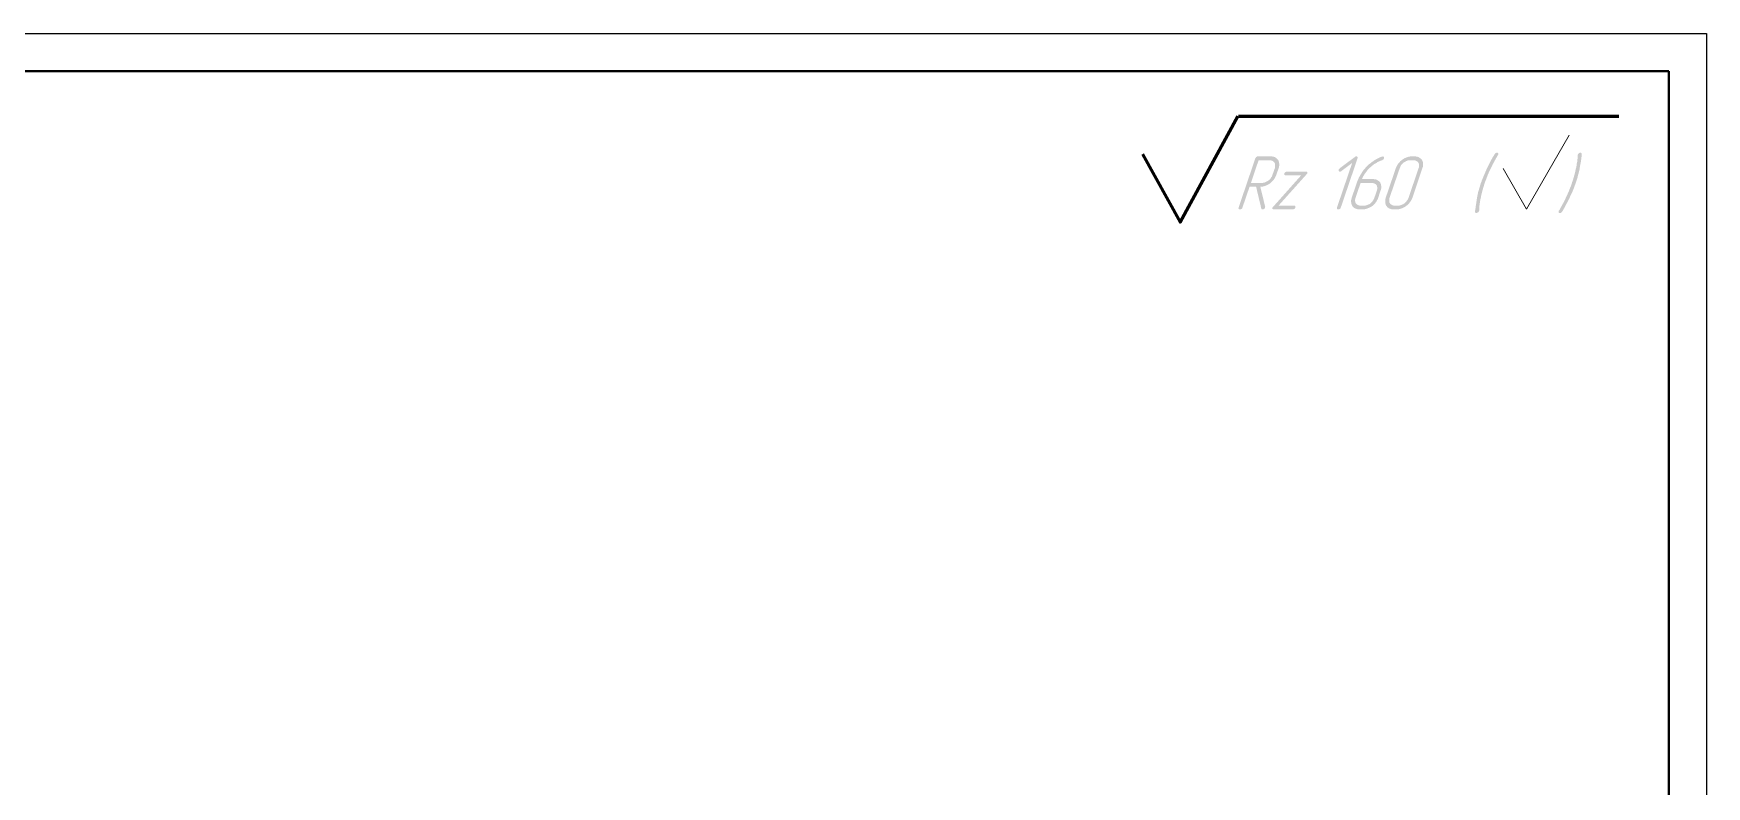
# Paper-space layout 'Layout1' of a CAD drawing. Extents: x -1 to 840, y -1 to 593.
# Drawn here: x 619 to 840.2, y 493.6 to 593.2 of the extents above; entities that cross this region are included whole.
import ezdxf

# ---------------------------------------------------------------- set-up
doc = ezdxf.new("R2010")
doc.units = 0
doc.header["$MEASUREMENT"] = 0
for name, color, linetype in [('KONTUR', 7, 'CONTINUOUS'), ('PDF _Геометрия', 7, 'CONTINUOUS'), ('PDF _Сплошная заливка', 7, 'CONTINUOUS')]:
    doc.layers.add(name, color=color, linetype=linetype)
doc.layers.add('Основная', color=7, linetype='CONTINUOUS', lineweight=40)

psp = doc.layouts.get("Layout1")

# ---------------------------------------------------------------- hatches: boundary and pattern name
at = {"layer": 'PDF _Сплошная заливка', "transparency": 33554559}
for points in [[(812.557, 577.418), (812.608, 577.393), (812.633, 577.342), (812.659, 577.342), (812.684, 577.316), (812.684, 577.24), (812.659, 577.164), (812.633, 577.113), (812.633, 577.088), (812.582, 577.037), (812.532, 576.961), (812.481, 576.859), (812.405, 576.732), (812.328, 576.58), (812.227, 576.427), (812.151, 576.25), (812.125, 576.224), (812.1, 576.173), (812.049, 576.072), (811.998, 575.97), (811.897, 575.818), (811.846, 575.665), (811.744, 575.462), (811.642, 575.284), (811.414, 574.802), (811.414, 574.802), (811.414, 574.751), (811.389, 574.7), (811.363, 574.65), (811.287, 574.497), (811.236, 574.37), (811.058, 573.887), (810.88, 573.43), (810.88, 573.405), (810.88, 573.38), (810.855, 573.329), (810.83, 573.278), (810.804, 573.176), (810.779, 573.075), (810.753, 572.973), (810.703, 572.846), (810.652, 572.694), (810.626, 572.567), (810.525, 572.236), (810.449, 571.906), (810.372, 571.576), (810.372, 571.551), (810.372, 571.5), (810.347, 571.424), (810.321, 571.322), (810.296, 571.17), (810.271, 571.043), (810.245, 570.865), (810.22, 570.662), (810.144, 570.204), (810.144, 569.773), (810.118, 569.696), (810.093, 569.671), (810.093, 569.62), (810.042, 569.57), (809.966, 569.519), (809.966, 569.519), (809.915, 569.493), (809.839, 569.468), (809.788, 569.443), (809.763, 569.443), (809.737, 569.468), (809.686, 569.468), (809.661, 569.493), (809.661, 569.493), (809.636, 569.519), (809.61, 569.544), (809.61, 569.62), (809.61, 569.646), (809.61, 569.671), (809.61, 569.722), (809.61, 569.773), (809.636, 569.849), (809.636, 569.951), (809.661, 570.077), (809.661, 570.204), (809.686, 570.332), (809.712, 570.459), (809.763, 570.789), (809.813, 571.119), (809.864, 571.5), (809.966, 572.008), (810.017, 572.262), (810.093, 572.465), (810.144, 572.668), (810.194, 572.821), (810.372, 573.43), (810.372, 573.43), (810.398, 573.456), (810.398, 573.481), (810.423, 573.506), (810.449, 573.608), (810.499, 573.761), (810.576, 573.938), (810.652, 574.142), (810.753, 574.37), (810.855, 574.624), (810.982, 574.903), (811.109, 575.208), (811.261, 575.539), (811.414, 575.843), (811.592, 576.199), (811.77, 576.529), (811.973, 576.885), (812.201, 577.24), (812.201, 577.24), (812.227, 577.291), (812.252, 577.316), (812.303, 577.367), (812.328, 577.367), (812.354, 577.393), (812.43, 577.418), (812.506, 577.418), (812.506, 577.418)], [(823.608, 577.418), (823.634, 577.393), (823.634, 577.367), (823.659, 577.342), (823.684, 577.316), (823.71, 577.24), (823.71, 577.215), (823.71, 577.164), (823.71, 577.037), (823.684, 576.91), (823.659, 576.732), (823.634, 576.554), (823.608, 576.326), (823.557, 576.072), (823.507, 575.793), (823.456, 575.488), (823.405, 575.157), (823.329, 574.853), (823.227, 574.497), (823.151, 574.142), (823.024, 573.786), (822.922, 573.43), (822.922, 573.405), (822.897, 573.354), (822.846, 573.227), (822.795, 573.1), (822.719, 572.922), (822.668, 572.719), (822.567, 572.491), (822.465, 572.236), (822.338, 571.957), (822.186, 571.678), (822.058, 571.347), (821.881, 571.017), (821.703, 570.687), (821.525, 570.332), (821.322, 569.976), (821.118, 569.62), (821.093, 569.62), (821.093, 569.595), (821.042, 569.544), (820.991, 569.493), (820.966, 569.493), (820.941, 569.468), (820.89, 569.468), (820.814, 569.443), (820.788, 569.443), (820.763, 569.468), (820.712, 569.468), (820.661, 569.519), (820.661, 569.519), (820.636, 569.544), (820.636, 569.62), (820.661, 569.696), (820.687, 569.773), (820.687, 569.773), (820.737, 569.824), (820.788, 569.9), (820.839, 570.001), (820.915, 570.128), (820.991, 570.281), (821.093, 570.433), (821.169, 570.611), (821.169, 570.611), (821.169, 570.611), (821.22, 570.687), (821.271, 570.763), (821.322, 570.89), (821.398, 571.043), (821.474, 571.195), (821.576, 571.398), (821.652, 571.576), (821.881, 572.059), (821.982, 572.287), (822.058, 572.491), (822.16, 572.744), (822.313, 573.1), (822.414, 573.43), (822.414, 573.43), (822.414, 573.456), (822.44, 573.532), (822.465, 573.583), (822.49, 573.659), (822.516, 573.761), (822.567, 573.887), (822.592, 574.014), (822.643, 574.142), (822.668, 574.269), (822.77, 574.599), (822.846, 574.929), (822.922, 575.284), (822.922, 575.284), (822.922, 575.31), (822.948, 575.361), (822.973, 575.462), (822.973, 575.589), (823.024, 575.716), (823.024, 575.869), (823.1, 576.199), (823.151, 576.656), (823.176, 577.113), (823.202, 577.19), (823.202, 577.19), (823.227, 577.24), (823.252, 577.291), (823.329, 577.342), (823.329, 577.342), (823.379, 577.393), (823.456, 577.418), (823.532, 577.418), (823.583, 577.418)], [(793.961, 576.935), (794.012, 576.91), (794.063, 576.859), (794.063, 576.859), (794.088, 576.809), (794.088, 576.758), (794.063, 576.682), (791.852, 570.179), (791.852, 570.154), (791.827, 570.103), (791.776, 570.052), (791.725, 569.976), (791.7, 569.976), (791.649, 569.951), (791.598, 569.951), (791.522, 569.925), (791.497, 569.925), (791.471, 569.951), (791.42, 569.951), (791.37, 569.976), (791.344, 570.001), (791.344, 570.027), (791.344, 570.077), (791.344, 570.128), (791.344, 570.179), (793.351, 576.072), (791.929, 575.005), (791.903, 574.98), (791.852, 574.98), (791.801, 574.929), (791.725, 574.929), (791.725, 574.929), (791.674, 574.929), (791.624, 574.954), (791.573, 575.005), (791.573, 575.005), (791.547, 575.056), (791.547, 575.107), (791.573, 575.183), (791.573, 575.183), (791.598, 575.234), (791.624, 575.284), (791.7, 575.361), (793.707, 576.859), (793.707, 576.859), (793.758, 576.91), (793.834, 576.935), (793.91, 576.935), (793.91, 576.935)], [(787.305, 574.929), (787.356, 574.929), (787.381, 574.878), (787.406, 574.853), (787.432, 574.802), (787.432, 574.726), (787.406, 574.726), (787.406, 574.675), (787.356, 574.624), (787.305, 574.548), (783.621, 570.433), (785.704, 570.433), (785.755, 570.433), (785.781, 570.408), (785.831, 570.357), (785.831, 570.332), (785.857, 570.306), (785.857, 570.255), (785.857, 570.179), (785.831, 570.179), (785.831, 570.128), (785.781, 570.077), (785.73, 570.001), (785.704, 570.001), (785.679, 569.976), (785.603, 569.951), (785.526, 569.925), (782.986, 569.925), (782.935, 569.951), (782.884, 569.951), (782.859, 569.976), (782.808, 570.001), (782.808, 570.077), (782.808, 570.128), (782.808, 570.128), (782.834, 570.179), (782.859, 570.23), (782.935, 570.306), (786.619, 574.446), (784.536, 574.446), (784.485, 574.446), (784.434, 574.472), (784.383, 574.497), (784.383, 574.497), (784.383, 574.548), (784.383, 574.624), (784.383, 574.675), (784.383, 574.7), (784.409, 574.726), (784.434, 574.776), (784.51, 574.827), (784.51, 574.853), (784.561, 574.878), (784.637, 574.929), (784.714, 574.929), (787.254, 574.929)]]:
    psp.add_hatch(color=256, dxfattribs=at).paths.add_polyline_path(points)
h = psp.add_hatch(color=256, dxfattribs=at)
h.paths.add_polyline_path([(782.453, 576.427), (780.979, 576.427), (779.963, 573.43), (781.538, 573.43), (781.589, 573.456), (781.716, 573.456), (781.817, 573.506), (781.944, 573.557), (782.097, 573.633), (782.249, 573.71), (782.249, 573.735), (782.3, 573.761), (782.376, 573.837), (782.453, 573.913), (782.554, 574.014), (782.63, 574.142), (782.732, 574.269), (782.783, 574.421), (783.138, 575.412), (783.138, 575.437), (783.164, 575.488), (783.164, 575.564), (783.164, 575.665), (783.164, 575.767), (783.164, 575.894), (783.138, 576.021), (783.062, 576.123), (783.062, 576.148), (783.037, 576.173), (782.986, 576.224), (782.935, 576.275), (782.834, 576.326), (782.732, 576.377), (782.605, 576.427)], flags=0)
h.paths.add_polyline_path([(782.732, 576.935), (782.859, 576.91), (782.986, 576.885), (783.138, 576.834), (783.291, 576.732), (783.418, 576.631), (783.545, 576.504), (783.545, 576.478), (783.596, 576.427), (783.621, 576.326), (783.672, 576.199), (783.697, 576.046), (783.723, 575.843), (783.697, 575.64), (783.672, 575.539), (783.647, 575.412), (783.291, 574.421), (783.291, 574.421), (783.291, 574.395), (783.266, 574.37), (783.24, 574.319), (783.189, 574.192), (783.113, 574.065), (783.011, 573.887), (782.859, 573.71), (782.681, 573.532), (782.503, 573.354), (782.478, 573.354), (782.478, 573.354), (782.427, 573.329), (782.376, 573.303), (782.325, 573.278), (782.275, 573.227), (782.122, 573.151), (781.944, 573.075), (781.716, 572.999), (781.513, 572.948), (781.284, 572.922), (781.208, 572.922), (781.843, 570.306), (781.843, 570.281), (781.868, 570.255), (781.843, 570.23), (781.843, 570.179), (781.843, 570.154), (781.817, 570.128), (781.767, 570.052), (781.716, 570.001), (781.69, 569.976), (781.64, 569.951), (781.589, 569.951), (781.513, 569.925), (781.462, 569.925), (781.436, 569.951), (781.411, 569.951), (781.385, 569.951), (781.385, 569.976), (781.36, 570.001), (781.335, 570.052), (780.649, 572.922), (779.785, 572.922), (778.845, 570.179), (778.845, 570.154), (778.82, 570.103), (778.769, 570.052), (778.718, 569.976), (778.693, 569.976), (778.642, 569.951), (778.591, 569.951), (778.489, 569.925), (778.489, 569.925), (778.464, 569.951), (778.413, 569.951), (778.362, 569.976), (778.337, 570.001), (778.337, 570.027), (778.312, 570.077), (778.337, 570.128), (778.337, 570.179), (780.547, 576.682), (780.547, 576.682), (780.573, 576.732), (780.598, 576.758), (780.623, 576.809), (780.674, 576.859), (780.725, 576.885), (780.801, 576.935), (780.877, 576.935), (782.707, 576.935)], flags=0)
h = psp.add_hatch(color=256, dxfattribs=at)
h.paths.add_polyline_path([(795.968, 573.43), (794.469, 573.43), (793.783, 571.424), (793.783, 571.398), (793.758, 571.373), (793.758, 571.297), (793.732, 571.195), (793.732, 571.094), (793.758, 570.966), (793.783, 570.84), (793.834, 570.738), (793.859, 570.713), (793.885, 570.687), (793.935, 570.636), (793.986, 570.585), (794.088, 570.535), (794.19, 570.484), (794.316, 570.433), (794.444, 570.433), (795.028, 570.433), (795.104, 570.433), (795.206, 570.459), (795.333, 570.509), (795.46, 570.56), (795.612, 570.611), (795.765, 570.713), (795.79, 570.738), (795.815, 570.763), (795.892, 570.84), (795.968, 570.916), (796.044, 571.017), (796.146, 571.144), (796.222, 571.297), (796.273, 571.424), (796.628, 572.44), (796.628, 572.44), (796.628, 572.491), (796.654, 572.567), (796.679, 572.668), (796.679, 572.795), (796.654, 572.897), (796.628, 573.024), (796.578, 573.125), (796.578, 573.151), (796.552, 573.176), (796.501, 573.227), (796.425, 573.278), (796.349, 573.329), (796.247, 573.38), (796.095, 573.405)], flags=0)
h.paths.add_polyline_path([(797.467, 576.935), (797.518, 576.91), (797.543, 576.859), (797.568, 576.834), (797.568, 576.809), (797.568, 576.732), (797.568, 576.682), (797.568, 576.656), (797.543, 576.631), (797.518, 576.58), (797.492, 576.554), (797.467, 576.529), (797.441, 576.504), (797.39, 576.478), (797.314, 576.427), (797.213, 576.402), (797.086, 576.351), (796.832, 576.25), (796.832, 576.25), (796.806, 576.224), (796.755, 576.199), (796.679, 576.173), (796.628, 576.123), (796.552, 576.072), (796.374, 575.97), (796.349, 575.97), (796.324, 575.945), (796.222, 575.894), (796.12, 575.793), (795.993, 575.716), (795.866, 575.589), (795.714, 575.462), (795.536, 575.284), (795.536, 575.284), (795.485, 575.234), (795.434, 575.183), (795.358, 575.107), (795.282, 574.98), (795.206, 574.878), (795.104, 574.751), (795.002, 574.624), (795.002, 574.599), (794.952, 574.548), (794.926, 574.472), (794.875, 574.395), (794.799, 574.294), (794.748, 574.167), (794.698, 574.04), (794.621, 573.938), (796.196, 573.938), (796.247, 573.913), (796.349, 573.913), (796.476, 573.887), (796.628, 573.837), (796.781, 573.735), (796.933, 573.633), (797.06, 573.481), (797.06, 573.456), (797.086, 573.405), (797.136, 573.329), (797.162, 573.202), (797.187, 573.049), (797.213, 572.872), (797.187, 572.668), (797.162, 572.541), (797.111, 572.44), (796.781, 571.424), (796.781, 571.398), (796.781, 571.398), (796.755, 571.347), (796.755, 571.322), (796.679, 571.195), (796.603, 571.043), (796.501, 570.89), (796.374, 570.713), (796.196, 570.535), (795.993, 570.357), (795.968, 570.357), (795.968, 570.332), (795.917, 570.306), (795.892, 570.306), (795.841, 570.255), (795.765, 570.23), (795.612, 570.154), (795.434, 570.077), (795.231, 570.001), (795.002, 569.951), (794.774, 569.925), (794.215, 569.925), (794.19, 569.951), (794.088, 569.951), (793.961, 569.976), (793.808, 570.027), (793.656, 570.103), (793.504, 570.204), (793.377, 570.357), (793.377, 570.382), (793.351, 570.433), (793.3, 570.535), (793.25, 570.662), (793.224, 570.814), (793.199, 570.992), (793.224, 571.195), (793.25, 571.297), (793.275, 571.424), (794.037, 573.659), (794.037, 573.659), (794.063, 573.684), (794.088, 573.761), (794.113, 573.837), (794.139, 573.913), (794.19, 574.014), (794.24, 574.142), (794.316, 574.269), (794.494, 574.573), (794.698, 574.903), (794.799, 575.056), (794.926, 575.234), (795.079, 575.386), (795.231, 575.564), (795.231, 575.564), (795.256, 575.589), (795.307, 575.64), (795.384, 575.716), (795.46, 575.793), (795.561, 575.894), (795.688, 575.97), (795.815, 576.072), (795.968, 576.199), (796.12, 576.301), (796.298, 576.427), (796.476, 576.529), (796.882, 576.732), (797.086, 576.834), (797.289, 576.91), (797.416, 576.935), (797.441, 576.935)], flags=0)
h = psp.add_hatch(color=256, dxfattribs=at)
h.paths.add_polyline_path([(801.481, 576.427), (800.922, 576.427), (800.82, 576.427), (800.719, 576.402), (800.617, 576.351), (800.464, 576.301), (800.337, 576.224), (800.185, 576.148), (800.16, 576.123), (800.109, 576.072), (800.058, 576.021), (799.956, 575.945), (799.88, 575.843), (799.779, 575.716), (799.728, 575.564), (799.652, 575.412), (798.28, 571.424), (798.28, 571.398), (798.254, 571.373), (798.254, 571.297), (798.254, 571.195), (798.254, 571.094), (798.254, 570.966), (798.28, 570.84), (798.356, 570.738), (798.356, 570.713), (798.381, 570.687), (798.432, 570.636), (798.508, 570.585), (798.584, 570.535), (798.686, 570.484), (798.813, 570.433), (798.94, 570.433), (799.524, 570.433), (799.601, 570.433), (799.702, 570.459), (799.829, 570.509), (799.956, 570.56), (800.083, 570.611), (800.236, 570.713), (800.261, 570.738), (800.312, 570.763), (800.388, 570.84), (800.464, 570.916), (800.541, 571.017), (800.642, 571.144), (800.719, 571.271), (800.795, 571.424), (802.141, 575.412), (802.167, 575.437), (802.167, 575.488), (802.192, 575.564), (802.192, 575.665), (802.192, 575.767), (802.192, 575.894), (802.141, 576.021), (802.09, 576.123), (802.09, 576.148), (802.065, 576.173), (802.014, 576.224), (801.938, 576.275), (801.862, 576.326), (801.76, 576.377), (801.633, 576.427)], flags=0)
h.paths.add_polyline_path([(801.76, 576.935), (801.862, 576.91), (802.014, 576.885), (802.141, 576.834), (802.294, 576.732), (802.446, 576.631), (802.573, 576.504), (802.573, 576.478), (802.598, 576.427), (802.649, 576.326), (802.7, 576.199), (802.726, 576.046), (802.726, 575.869), (802.7, 575.64), (802.7, 575.539), (802.649, 575.437), (801.303, 571.424), (801.303, 571.398), (801.277, 571.398), (801.277, 571.347), (801.252, 571.322), (801.201, 571.195), (801.125, 571.068), (800.998, 570.89), (800.871, 570.713), (800.693, 570.535), (800.49, 570.382), (800.49, 570.382), (800.464, 570.357), (800.439, 570.332), (800.388, 570.306), (800.337, 570.255), (800.261, 570.23), (800.134, 570.154), (799.931, 570.077), (799.728, 570.001), (799.499, 569.951), (799.27, 569.925), (798.712, 569.925), (798.686, 569.951), (798.559, 569.951), (798.458, 569.976), (798.305, 570.027), (798.153, 570.103), (798.026, 570.204), (797.899, 570.357), (797.873, 570.382), (797.848, 570.433), (797.797, 570.535), (797.772, 570.662), (797.721, 570.814), (797.721, 570.992), (797.721, 571.195), (797.746, 571.297), (797.772, 571.424), (799.143, 575.437), (799.143, 575.437), (799.169, 575.462), (799.169, 575.488), (799.194, 575.539), (799.245, 575.64), (799.321, 575.793), (799.423, 575.945), (799.575, 576.123), (799.728, 576.301), (799.931, 576.478), (799.956, 576.504), (799.956, 576.504), (800.007, 576.529), (800.033, 576.554), (800.083, 576.58), (800.16, 576.631), (800.312, 576.707), (800.49, 576.783), (800.693, 576.859), (800.922, 576.91), (801.049, 576.935), (801.709, 576.935)], flags=0)

# ---------------------------------------------------------------- linework, layer by layer
at = {"layer": 'KONTUR'}
for p, q in [((-0.792, 593.208), (840.208, 593.208)), ((840.208, 593.208), (840.208, -0.792))]:
    psp.add_line(p, q, dxfattribs=at)
at = {"layer": 'PDF _Геометрия', "lineweight": 60}
for points in [[(765.612, 577.242), (770.613, 568.242), (778.214, 582.242)], [(778.314, 582.242), (828.624, 582.242)]]:
    psp.add_lwpolyline(points, dxfattribs=at)
at = {"layer": 'PDF _Геометрия', "lineweight": 20}
psp.add_lwpolyline([(813.321, 575.342), (816.421, 569.942), (822.022, 579.742)], dxfattribs=at)
at = {"layer": 'Основная'}
for p, q in [((835.208, 588.208), (19.208, 588.208)), ((835.208, 4.208), (835.208, 588.208))]:
    psp.add_line(p, q, dxfattribs=at)

doc.saveas('drawing.dxf')
